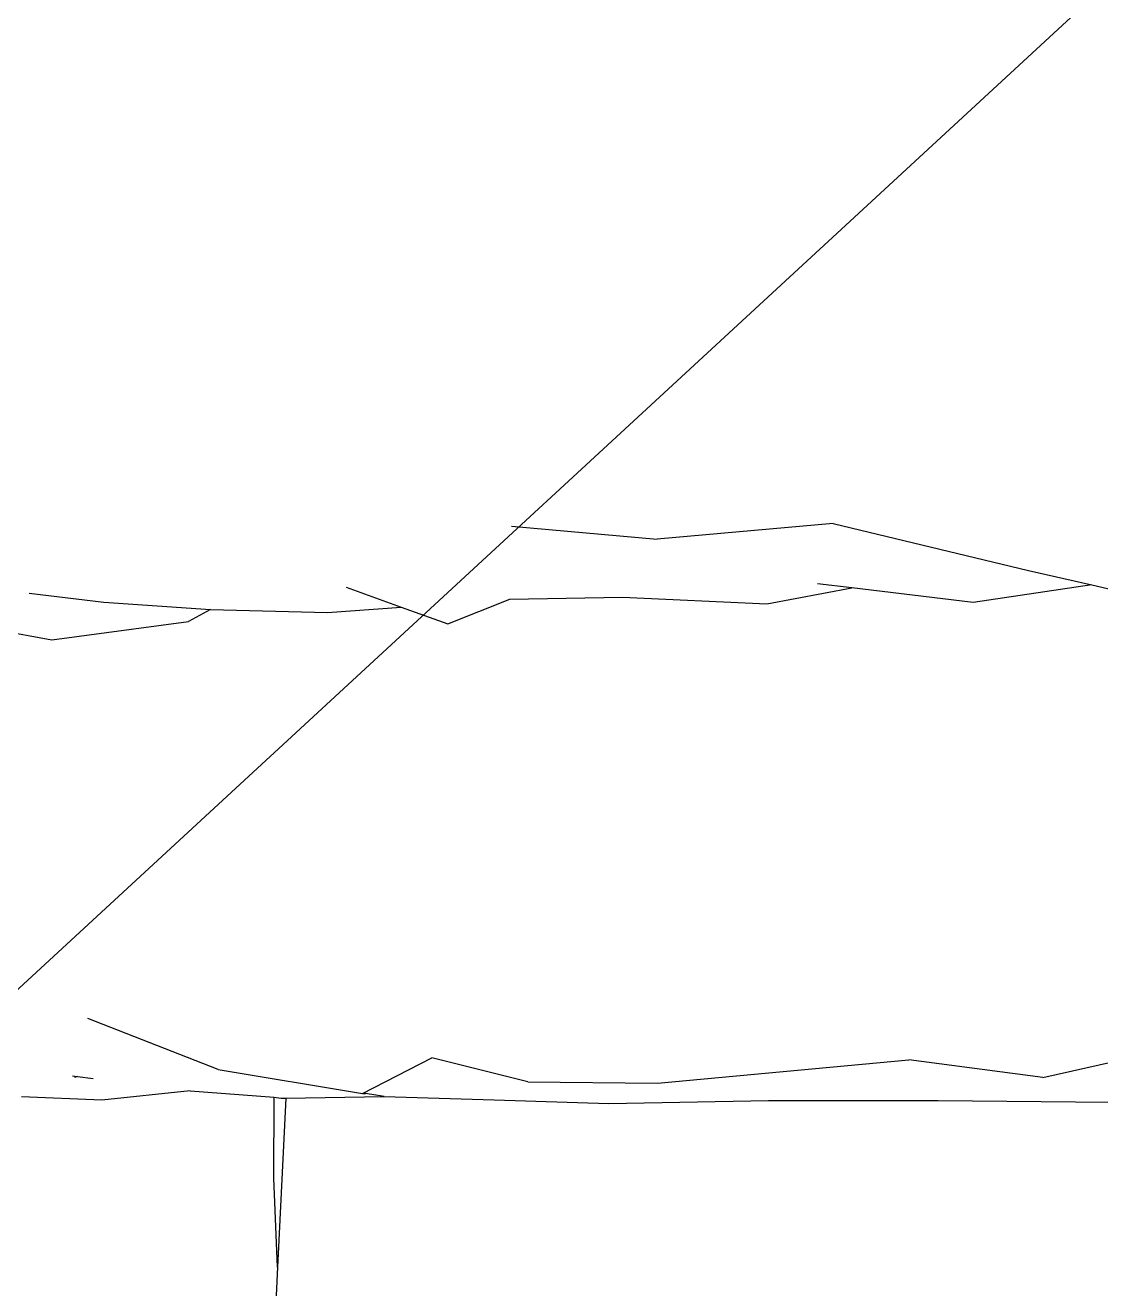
# Model space of a CAD drawing. Header units: millimetres. Extents: x 0 to 460473, y -68369 to 85219.
# Drawn here: x 223434.6 to 223490.5, y -36709.3 to -36643.7 of the extents above; entities that cross this region are included whole.
import ezdxf

# ---------------------------------------------------------------- set-up
doc = ezdxf.new("R2010")
doc.units = ezdxf.units.MM
doc.header["$LTSCALE"] = 50
doc.layers.add('00', color=7, linetype='Continuous', lineweight=0)
doc.layers.add('06-FUR', color=6, linetype='Continuous')
doc.layers.add('ha', color=8, linetype='Continuous')

# ---------------------------------------------------------------- blocks, each defined once
blk = doc.blocks.new('12312')
for p, q in [((249084.672, -37181.264), (249092.238, -37181.939)), ((249101.397, -37181.129), (249092.238, -37181.939)), ((249101.397, -37181.129), (249111.546, -37183.56)), ((249111.546, -37183.56), (249114.831, -37184.315)), ((249059.598, -37184.741), (249063.495, -37185.218)), ((249076.081, -37184.438), (249078.942, -37185.469)), ((249097.942, -37185.303), (249102.361, -37184.472)), ((249102.361, -37184.472), (249100.57, -37184.258)), ((249108.663, -37185.225), (249102.361, -37184.472)), ((249114.831, -37184.315), (249108.663, -37185.225)), ((249114.831, -37184.315), (249118.079, -37185.062)), ((249063.495, -37185.218), (249069.035, -37185.589)), ((249081.362, -37186.341), (249084.589, -37185.052)), ((249084.589, -37185.052), (249090.448, -37184.951)), ((249090.448, -37184.951), (249097.942, -37185.303)), ((249069.035, -37185.589), (249067.884, -37186.21)), ((249069.035, -37185.589), (249075.106, -37185.747)), ((249075.106, -37185.747), (249078.942, -37185.469)), ((249078.942, -37185.469), (249081.362, -37186.341)), ((249056.754, -37186.429), (249060.782, -37187.174)), ((249060.782, -37187.174), (249067.884, -37186.21)), ((249069.433, -37209.494), (249062.662, -37206.852)), ((249076.93, -37210.741), (249080.529, -37208.897)), ((249085.524, -37210.132), (249080.529, -37208.897)), ((249092.257, -37210.203), (249105.328, -37208.986)), ((249112.29, -37209.918), (249105.328, -37208.986)), ((249112.29, -37209.918), (249118.047, -37208.62)), ((249069.433, -37209.494), (249076.93, -37210.741)), ((249061.851, -37209.83), (249062.126, -37209.86)), ((249062.126, -37209.86), (249061.961, -37209.92)), ((249062.126, -37209.86), (249062.924, -37209.956)), ((249085.524, -37210.132), (249092.257, -37210.203)), ((249063.377, -37211.096), (249059.209, -37210.923)), ((249067.971, -37210.601), (249063.377, -37211.096)), ((249067.971, -37210.601), (249072.34, -37210.938)), ((249072.329, -37215.149), (249072.34, -37210.938)), ((249072.34, -37210.938), (249072.699, -37210.987)), ((249072.953, -37210.983), (249072.514, -37219.764)), ((249072.699, -37210.987), (249072.953, -37210.983)), ((249072.953, -37210.983), (249078.063, -37210.908)), ((249076.93, -37210.741), (249077.095, -37210.749)), ((249078.063, -37210.908), (249077.095, -37210.749)), ((249078.063, -37210.908), (249083.779, -37211.077)), ((249083.779, -37211.077), (249089.727, -37211.264)), ((249089.727, -37211.264), (249098.038, -37211.107)), ((249098.038, -37211.107), (249106.843, -37211.111)), ((249106.843, -37211.111), (249115.766, -37211.199)), ((249072.514, -37219.764), (249072.329, -37215.149)), ((249072.514, -37219.764), (249066.868, -37332.69))]:
    blk.add_line(p, q)
blk = doc.blocks.new('CELILNGPAN')
at = {"layer": '06-FUR', "color": 6}
blk.add_line((48360.092, -4404.291), (48600.056, -4182.852), dxfattribs=at)

msp = doc.modelspace()

# ---------------------------------------------------------------- block references
at = {"layer": '00'}
msp.add_blockref('CELILNGPAN', (174999.29783333, -32358.53668777), dxfattribs=at)
at = {"layer": 'ha'}
msp.add_blockref('12312', (-25624.78545841, 511.56126197), dxfattribs=at)

doc.saveas('drawing.dxf')
